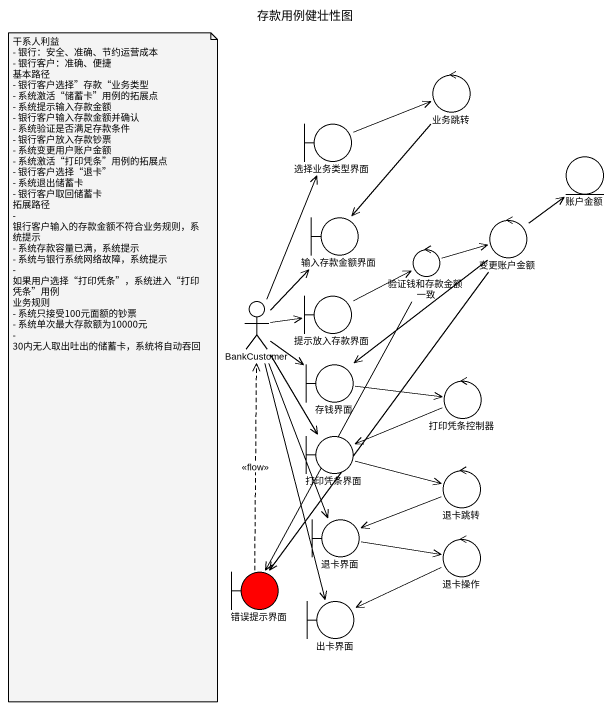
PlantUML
@startuml
title 存款用例健壮性图
control 业务跳转
boundary 选择业务类型界面
entity 账户金额
boundary 输入存款金额界面
control 验证钱和存款金额一致
control 变更账户金额
actor BankCustomer
boundary 提示放入存款界面
boundary 存钱界面
control 打印凭条控制器
boundary 打印凭条界面
control 退卡跳转
boundary 退卡界面
control 退卡操作
boundary 错误提示界面 #FF0000
boundary 出卡界面
业务跳转 --> 输入存款金额界面
选择业务类型界面 -right-> 业务跳转
验证钱和存款金额一致 -right-> 变更账户金额
验证钱和存款金额一致 --> 错误提示界面
变更账户金额 -up-> 账户金额
变更账户金额 --> 存钱界面
变更账户金额 --> 错误提示界面
BankCustomer -up-> 选择业务类型界面
BankCustomer -up-> 输入存款金额界面
BankCustomer -right-> 提示放入存款界面
BankCustomer --> 存钱界面
BankCustomer --> 打印凭条界面
BankCustomer --> 退卡界面
BankCustomer --> 出卡界面
提示放入存款界面 -right-> 验证钱和存款金额一致
存钱界面 -right-> 打印凭条控制器
打印凭条控制器 -left-> 打印凭条界面
打印凭条界面 -right-> 退卡跳转
退卡跳转 -left-> 退卡界面
退卡界面 -right-> 退卡操作
退卡操作 -left-> 出卡界面
错误提示界面 .up.> BankCustomer : <<flow>>
note as N1
  干系人利益
  - 银行：安全、准确、节约运营成本
  - 银行客户：准确、便捷
  基本路径
  - 银行客户选择”存款“业务类型
  - 系统激活“储蓄卡”用例的拓展点
  - 系统提示输入存款金额
  - 银行客户输入存款金额并确认
  - 系统验证是否满足存款条件
  - 银行客户放入存款钞票
  - 系统变更用户账户金额
  - 系统激活“打印凭条”用例的拓展点
  - 银行客户选择“退卡”
  - 系统退出储蓄卡
  - 银行客户取回储蓄卡
  拓展路径
  - 银行客户输入的存款金额不符合业务规则，系统提示
  - 系统存款容量已满，系统提示
  - 系统与银行系统网络故障，系统提示
  - 如果用户选择“打印凭条”，系统进入“打印凭条”用例
  业务规则
  - 系统只接受100元面额的钞票
  - 系统单次最大存款额为10000元
  - 30内无人取出吐出的储蓄卡，系统将自动吞回
end note
@enduml
